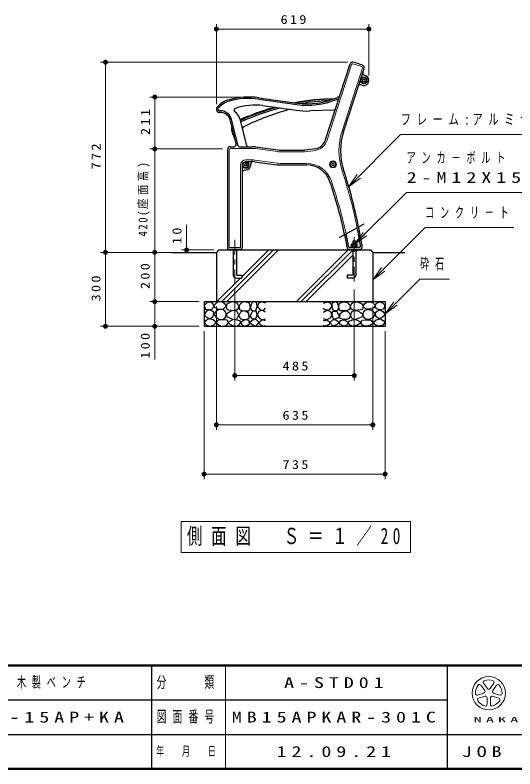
# Model space of a CAD drawing. Units: millimetres on the paper, scale 1:20. Extents: x -365 to 0, y -5 to 257.
# Drawn here: x -157.7 to -56.3, y 0 to 153 of the extents above; entities that cross this region are included whole.
import ezdxf

# ---------------------------------------------------------------- set-up
doc = ezdxf.new("R2010")
doc.units = ezdxf.units.MM
doc.linetypes.add('USER2', pattern=[6, 3, -1, 1, -1])
doc.layers.add('LY_1', color=7, linetype='Continuous', lineweight=25)
doc.layers.add('LY_3', color=7, linetype='Continuous', lineweight=13)
doc.styles.add('ＭＳ ゴシック', font='')
doc.styles.get('ＭＳ ゴシック').set_extended_font_data('MS Gothic')

# ---------------------------------------------------------------- blocks, each defined once
blk = doc.blocks.new('filled_dot')
at = {"color": 0, "linetype": 'Continuous', "lineweight": -2, "const_width": 1.25}
blk.add_lwpolyline([(-0.625, 0, 1), (0.625, 0, 1)], format="xyb", close=True, dxfattribs=at)

msp = doc.modelspace()

# ---------------------------------------------------------------- linework, layer by layer
at = {"layer": 'LY_1', "lineweight": 13}
for p, q in [((-116.849, 134.892), (-116.849, 151.159)), ((-116.849, 150.159), (-85.904, 150.159)), ((-85.904, 140.731), (-85.904, 151.159)), ((-90.246, 143.431), (-140.349, 143.431)), ((-139.349, 104.838), (-139.349, 143.431)), ((-89.412, 142.985), (-94.456, 127.463)), ((-91.346, 129.43), (-87.176, 142.264)), ((-87.121, 139.846), (-86.921, 139.962)), ((-87.121, 139.846), (-87.121, 139.615)), ((-87.121, 139.615), (-86.921, 139.5)), ((-86.921, 139.962), (-86.721, 139.846)), ((-86.921, 139.5), (-86.721, 139.615)), ((-86.721, 139.846), (-86.721, 139.615)), ((-111.274, 136.368), (-130.349, 136.368)), ((-129.349, 125.838), (-129.349, 136.368)), ((-115.599, 125.838), (-130.349, 125.838)), ((-129.349, 104.838), (-129.349, 125.838)), ((-114.274, 125.703), (-114.274, 105.913)), ((-109.558, 125.953), (-114.024, 125.953)), ((-104.418, 125.298), (-108.929, 125.911)), ((-98.877, 125.25), (-96.763, 125.537)), ((-98.877, 125.25), (-103.702, 125.25)), ((-111.924, 122.597), (-111.924, 105.913)), ((-111.099, 122.694), (-110.899, 122.809)), ((-111.099, 122.694), (-111.099, 122.463)), ((-111.099, 122.463), (-110.899, 122.347)), ((-110.899, 123.603), (-109.76, 123.603)), ((-110.899, 122.809), (-110.699, 122.694)), ((-110.899, 122.347), (-110.699, 122.463)), ((-110.699, 122.694), (-110.699, 122.463)), ((-109.044, 123.555), (-104.533, 122.943)), ((-103.904, 122.9), (-98.533, 122.9)), ((-93.377, 122.797), (-93.177, 122.913)), ((-93.377, 122.797), (-93.377, 122.566)), ((-93.377, 122.566), (-93.177, 122.451)), ((-93.177, 122.913), (-92.977, 122.797)), ((-93.177, 122.451), (-92.977, 122.566)), ((-92.977, 122.797), (-92.977, 122.566)), ((-90.06, 118.14), (-88.292, 120.615)), ((-90.06, 118.14), (-87.938, 120.261)), ((-87.585, 119.908), (-90.06, 118.14)), ((-122.898, 104.838), (-122.898, 110.427)), ((-88.849, 106.413), (-87.082, 108.888)), ((-88.849, 106.413), (-86.728, 108.534)), ((-86.375, 108.181), (-88.849, 106.413)), ((-114.174, 105.813), (-112.024, 105.813)), ((-138.621, 104.838), (-140.349, 104.838)), ((-120.349, 104.838), (-140.349, 104.838)), ((-139.349, 89.838), (-139.349, 104.838)), ((-129.349, 104.838), (-128.349, 104.838)), ((-129.349, 94.838), (-129.349, 104.838)), ((-117.349, 105.338), (-123.898, 105.338)), ((-115.738, 94.838), (-105.238, 105.338)), ((-114.748, 94.838), (-104.248, 105.338)), ((-111.667, 99.899), (-106.228, 105.338)), ((-100.606, 94.838), (-90.106, 105.338)), ((-99.616, 94.838), (-89.167, 105.287)), ((-98.626, 94.838), (-89.167, 104.297)), ((-88.532, 104.932), (-88.126, 105.338)), ((-85.099, 99.273), (-83.332, 101.748)), ((-85.099, 99.273), (-82.978, 101.394)), ((-82.625, 101.04), (-85.099, 99.273)), ((-116.728, 94.838), (-111.978, 99.588)), ((-113.099, 97.281), (-113.099, 78.838)), ((-88.849, 97.281), (-88.849, 78.838)), ((-120.349, 94.838), (-130.349, 94.838)), ((-129.349, 83.111), (-129.349, 94.838)), ((-116.849, 93.838), (-116.849, 68.838)), ((-85.099, 93.838), (-85.099, 68.838)), ((-82.599, 92.349), (-80.832, 94.824)), ((-82.599, 92.349), (-80.478, 94.47)), ((-80.125, 94.117), (-82.599, 92.349)), ((-120.349, 89.838), (-140.349, 89.838)), ((-119.349, 88.838), (-119.349, 58.838)), ((-82.599, 88.838), (-82.599, 58.838)), ((-88.849, 79.838), (-113.099, 79.838)), ((-85.099, 69.838), (-116.849, 69.838)), ((-82.599, 59.838), (-119.349, 59.838)), ((-77.474, 50.238), (-123.974, 50.238)), ((-123.974, 50.238), (-123.974, 43.938)), ((-77.474, 43.938), (-77.474, 50.238)), ((-123.974, 43.938), (-77.474, 43.938))]:
    msp.add_line(p, q, dxfattribs=at)
at = {"layer": 'LY_1'}
for p, q in [((-94.765, 127.564), (-89.722, 143.085)), ((-91.037, 129.329), (-86.869, 142.155)), ((-86.524, 140.667), (-86.831, 140.798)), ((-87.15, 138.739), (-87.475, 138.814)), ((-108.214, 136.226), (-100.463, 135.151)), ((-108.256, 135.929), (-100.504, 134.854)), ((-107.392, 134.618), (-100.666, 133.686)), ((-92.919, 133.676), (-97.909, 133.535)), ((-112.842, 126.899), (-114.048, 131.735)), ((-112.425, 126.468), (-113.757, 131.807)), ((-110.673, 126.468), (-111.972, 131.677)), ((-114.599, 125.678), (-114.599, 105.738)), ((-113.999, 126.278), (-113.327, 126.278)), ((-112.183, 126.278), (-109.558, 126.278)), ((-108.885, 126.233), (-104.374, 125.62)), ((-103.702, 125.575), (-98.899, 125.575)), ((-96.806, 125.859), (-98.899, 125.575)), ((-111.599, 122.578), (-111.599, 105.738)), ((-110.899, 123.278), (-109.76, 123.278)), ((-109.886, 122.489), (-109.857, 122.822)), ((-109.088, 123.233), (-104.577, 122.62)), ((-103.904, 122.575), (-98.533, 122.575)), ((-111.143, 121.535), (-110.811, 121.564)), ((-91.88, 107.853), (-86.864, 110.613)), ((-89.989, 105.888), (-87.741, 105.888)), ((-89.449, 105.888), (-89.449, 106.013)), ((-88.249, 106.013), (-89.449, 106.013)), ((-89.398, 106.013), (-89.398, 106.513)), ((-88.301, 106.513), (-89.398, 106.513)), ((-89.167, 107.088), (-89.167, 106.513)), ((-88.532, 107.088), (-89.167, 107.088)), ((-89.124, 106.013), (-89.124, 106.513)), ((-88.575, 106.013), (-88.575, 106.513)), ((-88.532, 107.088), (-88.532, 106.513)), ((-88.301, 106.013), (-88.301, 106.513)), ((-88.249, 105.888), (-88.249, 106.013)), ((-87.641, 106.464), (-87.641, 105.988)), ((-87.341, 106.488), (-87.341, 105.688)), ((-125.89, 104.838), (-116.849, 104.838)), ((-116.349, 105.338), (-116.849, 104.838)), ((-116.349, 105.338), (-116.849, 104.838)), ((-116.849, 104.838), (-116.849, 94.838)), ((-116.349, 105.338), (-85.599, 105.338)), ((-114.349, 105.488), (-111.849, 105.488)), ((-114.349, 105.488), (-114.349, 105.338)), ((-113.417, 105.338), (-113.417, 100.223)), ((-112.782, 105.338), (-112.782, 100.223)), ((-111.849, 105.488), (-111.849, 105.338)), ((-90.053, 105.488), (-87.541, 105.488)), ((-89.841, 105.488), (-89.841, 105.338)), ((-89.167, 105.338), (-89.167, 100.223)), ((-88.532, 105.338), (-88.532, 100.223)), ((-87.591, 105.488), (-87.591, 105.338)), ((-85.599, 105.338), (-85.099, 104.838)), ((-85.599, 105.338), (-85.099, 104.838)), ((-85.099, 104.838), (-78.578, 104.838)), ((-85.099, 104.838), (-85.099, 94.838)), ((-112.782, 100.223), (-111.667, 100.223)), ((-112.782, 99.588), (-111.667, 99.588)), ((-111.667, 100.223), (-111.667, 99.588)), ((-90.282, 100.223), (-90.282, 99.588)), ((-89.167, 100.223), (-90.282, 100.223)), ((-89.167, 99.588), (-90.282, 99.588)), ((-119.349, 94.838), (-119.349, 89.838)), ((-119.349, 94.838), (-82.599, 94.838)), ((-82.599, 94.838), (-82.599, 89.838)), ((-119.349, 89.838), (-82.599, 89.838))]:
    msp.add_line(p, q, dxfattribs=at)
at = {"layer": 'LY_1', "linetype": 'USER2', "lineweight": 13}
for p, q in [((-113.099, 107.373), (-113.099, 98.281)), ((-88.849, 107.934), (-88.849, 98.281))]:
    msp.add_line(p, q, dxfattribs=at)
at = {"layer": 'LY_1', "lineweight": 13}
for points in [[(-90.06, 118.14), (-79.453, 128.746), (-43.453, 128.746)], [(-88.849, 106.413), (-78.243, 117.02), (-48.226, 117.02)], [(-85.099, 99.273), (-74.493, 109.879), (-56.483, 109.879)], [(-82.599, 92.349), (-75.528, 99.42), (-69.503, 99.42)]]:
    msp.add_lwpolyline(points, dxfattribs=at)
at = {"layer": 'LY_1'}
for points in [[(-118.227, 94.808), (-118.861, 94.507), (-119.336, 94.032), (-119.035, 93.335), (-118.306, 93.192), (-117.609, 93.351), (-117.356, 93.937), (-117.546, 94.444)], [(-116.256, 94.813), (-116.783, 94.678), (-117.364, 94.042), (-117.134, 93.623), (-116.677, 93.386), (-116.161, 93.313), (-115.418, 93.38), (-114.85, 93.921), (-115.134, 94.421), (-115.668, 94.731)], [(-113.665, 94.823), (-114.202, 94.599), (-114.748, 94.331), (-114.864, 93.83), (-114.73, 93.266), (-113.907, 93.105), (-113.182, 93.06), (-112.457, 93.319), (-112.304, 93.928), (-112.537, 94.438), (-112.94, 94.662)], [(-111.045, 94.797), (-111.676, 94.636), (-112.306, 93.968), (-112.121, 93.251), (-111.68, 93.035), (-111.119, 92.967), (-110.254, 92.992), (-109.92, 93.56), (-110.106, 94.525)], [(-109.773, 94.247), (-109.908, 93.724), (-109.782, 93.092), (-109.412, 92.966), (-108.861, 93.056), (-108.554, 93.868), (-108.635, 94.627), (-109.249, 94.834), (-109.601, 94.654)], [(-92.176, 94.247), (-92.041, 93.724), (-92.167, 93.092), (-92.537, 92.966), (-93.088, 93.056), (-93.395, 93.868), (-93.313, 94.627), (-92.7, 94.834), (-92.348, 94.654)], [(-90.904, 94.797), (-90.273, 94.636), (-89.643, 93.968), (-89.828, 93.251), (-90.269, 93.035), (-90.83, 92.967), (-91.695, 92.992), (-92.029, 93.56), (-91.843, 94.525)], [(-88.284, 94.823), (-87.747, 94.599), (-87.201, 94.331), (-87.085, 93.83), (-87.219, 93.266), (-88.042, 93.105), (-88.767, 93.06), (-89.492, 93.319), (-89.644, 93.928), (-89.412, 94.438), (-89.009, 94.662)], [(-85.693, 94.813), (-85.166, 94.678), (-84.585, 94.042), (-84.815, 93.623), (-85.272, 93.386), (-85.788, 93.313), (-86.531, 93.38), (-87.099, 93.921), (-86.815, 94.421), (-86.281, 94.731)], [(-83.722, 94.808), (-83.088, 94.507), (-82.613, 94.032), (-82.914, 93.335), (-83.643, 93.192), (-84.34, 93.351), (-84.593, 93.937), (-84.403, 94.444)], [(-118.354, 93.161), (-118.892, 92.812), (-119.336, 92.131), (-118.829, 91.671), (-118.164, 91.355), (-117.467, 91.798), (-117.387, 92.638), (-117.795, 93)], [(-116.891, 91.596), (-116.27, 91.251), (-115.594, 91.204), (-115.08, 91.566), (-114.837, 92.164), (-114.948, 92.701), (-115.296, 93.11), (-115.762, 93.275), (-116.296, 93.218), (-116.986, 92.849), (-117.283, 92.272)], [(-113.715, 92.992), (-114.269, 92.695), (-114.796, 92.276), (-114.742, 91.722), (-113.999, 91.452), (-113.364, 91.235), (-112.715, 91.262), (-112.31, 92.127), (-112.661, 92.884), (-113.165, 93.049)], [(-111.431, 92.985), (-111.975, 92.676), (-112.309, 92.058), (-112.037, 91.439), (-111.512, 91.191), (-110.875, 91.192), (-110.183, 91.489), (-110.244, 92.416), (-110.767, 92.838)], [(-109.52, 92.915), (-109.755, 92.396), (-110.076, 91.939), (-109.817, 91.568), (-109.038, 91.234), (-108.711, 91.595), (-108.58, 92.223), (-108.766, 92.878)], [(-92.429, 92.915), (-92.194, 92.396), (-91.873, 91.939), (-92.132, 91.568), (-92.911, 91.234), (-93.238, 91.595), (-93.369, 92.223), (-93.183, 92.878)], [(-90.518, 92.985), (-89.974, 92.676), (-89.64, 92.058), (-89.912, 91.439), (-90.437, 91.191), (-91.074, 91.192), (-91.766, 91.489), (-91.705, 92.416), (-91.181, 92.838)], [(-88.234, 92.992), (-87.68, 92.695), (-87.153, 92.276), (-87.207, 91.722), (-87.95, 91.452), (-88.585, 91.235), (-89.234, 91.262), (-89.639, 92.127), (-89.288, 92.884), (-88.784, 93.049)], [(-85.058, 91.596), (-85.679, 91.251), (-86.355, 91.204), (-86.869, 91.566), (-87.112, 92.164), (-87, 92.701), (-86.653, 93.11), (-86.187, 93.275), (-85.653, 93.218), (-84.963, 92.849), (-84.666, 92.272)], [(-83.595, 93.161), (-83.057, 92.812), (-82.613, 92.131), (-83.12, 91.671), (-83.785, 91.355), (-84.482, 91.798), (-84.562, 92.638), (-84.154, 93)], [(-118.395, 91.364), (-118.963, 91.045), (-119.301, 90.622), (-118.898, 90.056), (-117.955, 89.853), (-117.239, 90.172), (-116.966, 90.677), (-117.505, 91.133)], [(-115.54, 91.157), (-116.323, 91.116), (-116.986, 90.643), (-116.553, 90.184), (-115.864, 89.873), (-115.299, 89.865), (-114.756, 90.089), (-114.418, 90.616), (-114.675, 91.103)], [(-113.424, 91.248), (-114.195, 90.829), (-114.438, 90.532), (-113.749, 90.046), (-112.803, 89.856), (-112.273, 90.04), (-111.924, 90.465), (-111.951, 90.884), (-112.816, 91.113)], [(-111.102, 91.14), (-111.906, 90.584), (-111.648, 90.14), (-111.003, 89.867), (-110.126, 90.275), (-110.212, 91.017)], [(-109.285, 91.205), (-110.051, 90.636), (-109.606, 90.166), (-108.79, 89.857), (-108.16, 90.611), (-108.704, 91.18)], [(-92.664, 91.205), (-91.898, 90.636), (-92.343, 90.166), (-93.158, 89.857), (-93.789, 90.611), (-93.245, 91.18)], [(-90.847, 91.14), (-90.043, 90.584), (-90.301, 90.14), (-90.946, 89.867), (-91.823, 90.275), (-91.737, 91.017)], [(-88.525, 91.248), (-87.754, 90.829), (-87.511, 90.532), (-88.2, 90.046), (-89.146, 89.856), (-89.676, 90.04), (-90.025, 90.465), (-89.998, 90.884), (-89.133, 91.113)], [(-86.409, 91.157), (-85.626, 91.116), (-84.963, 90.643), (-85.396, 90.184), (-86.085, 89.873), (-86.65, 89.865), (-87.193, 90.089), (-87.531, 90.616), (-87.274, 91.103)], [(-83.554, 91.364), (-82.985, 91.045), (-82.648, 90.622), (-83.051, 90.056), (-83.994, 89.853), (-84.71, 90.172), (-84.983, 90.677), (-84.444, 91.133)]]:
    msp.add_lwpolyline(points, close=True, dxfattribs=at)
for points in [[(-106.849, 94.503), (-107.705, 94.82), (-108.244, 94.551), (-108.56, 93.949), (-107.974, 93.188), (-107.198, 93.125), (-106.849, 93.521)], [(-95.099, 94.503), (-94.244, 94.82), (-93.705, 94.551), (-93.388, 93.949), (-93.975, 93.188), (-94.751, 93.125), (-95.099, 93.521)], [(-106.865, 92.697), (-107.626, 93.093), (-108.259, 92.84), (-108.56, 92.19), (-108.117, 91.414), (-107.356, 91.176), (-106.865, 91.382)], [(-95.084, 92.697), (-94.323, 93.093), (-93.689, 92.84), (-93.388, 92.19), (-93.832, 91.414), (-94.593, 91.176), (-95.084, 91.382)], [(-106.849, 90.97), (-107.515, 91.176), (-108.164, 90.622), (-107.99, 90.226), (-107.261, 89.861), (-106.849, 90.02)], [(-95.099, 90.97), (-94.434, 91.176), (-93.785, 90.622), (-93.959, 90.226), (-94.688, 89.861), (-95.099, 90.02)]]:
    msp.add_lwpolyline(points, dxfattribs=at)
at = {"layer": 'LY_1', "lineweight": 13}
for centre, radius in [((-86.921, 139.731), 0.7), ((-86.921, 139.731), 0.525), ((-86.921, 139.731), 0.268), ((-110.899, 122.578), 0.7), ((-110.899, 122.578), 0.525), ((-110.899, 122.578), 0.268), ((-93.177, 122.682), 0.7), ((-93.177, 122.682), 0.525), ((-93.177, 122.682), 0.268)]:
    msp.add_circle(centre, radius, dxfattribs=at)
at = {"layer": 'LY_1'}
for centre, radius, start, end in [((-89.246, 142.931), 0.5, 80.64783, 162), ((-90.316, 136.435), 7.083, 63.17417, 80.64783), ((-87.345, 142.31), 0.5, 342, 63.17417), ((-86.635, 141.258), 0.5, 162, 246.99999), ((-86.921, 139.731), 1.018, 257, 67), ((-87.588, 138.327), 0.5, 77, 162), ((-110.274, 121.368), 15, 82.1057, 105.49491), ((-98.381, 150.162), 15.155, 262.1057, 293.73577), ((-92.684, 137.205), 1, 293.73577, 342), ((-112.946, 131.005), 5, 105.49491, 138.4096), ((-112.946, 131.005), 4.7, 105.49491, 138.4096), ((-110.274, 121.368), 14.7, 82.1057, 105.49491), ((-109.037, 122.75), 11.982, 82.1057, 109.26732), ((-98.381, 150.162), 15.455, 262.1057, 292.37225), ((-92.404, 135.64), 0.25, 342, 112.37225), ((-116.199, 133.892), 0.65, 138.4096, 274.56948), ((-116.199, 133.892), 0.35, 138.4096, 274.56948), ((-115.988, 131.251), 2.3, 14, 94.56948), ((-115.988, 131.251), 2, 14, 94.56948), ((-112.859, 133.683), 0.4, 109.26732, 233.46578), ((-114.883, 130.951), 3, 14, 53.46578), ((-98.381, 150.162), 16.634, 262.1057, 271.62851), ((-92.916, 133.577), 0.1, 342, 91.62851), ((-79.149, 125.467), 12.5, 162, 198.17873), ((-97.143, 128.336), 2.5, 277.73061, 342), ((-113.999, 125.678), 0.6, 90, 180), ((-113.327, 126.778), 0.5, 270, 14), ((-112.183, 126.528), 0.25, 194, 270), ((-110.431, 126.528), 0.25, 194, 270), ((-109.558, 121.278), 5, 82.26939, 90), ((-103.702, 130.575), 5, 262.26939, 270), ((-110.899, 122.578), 1.018, 275, 355), ((-109.359, 122.778), 0.5, 101.08819, 175.00001), ((-109.76, 118.278), 5, 82.26939, 90), ((-103.904, 127.575), 5, 262.26939, 270), ((-98.533, 117.575), 5, 18.70266, 90), ((-111.099, 121.037), 0.5, 95, 180), ((-186.034, 90.369), 100, 11.32107, 18.17874), ((-188.516, 87.112), 100, 12.31318, 18.70266), ((-186.034, 90.369), 99.7, 9.29026, 11.2667), ((-186.034, 90.369), 100, 9.27629, 11.32108), ((-188.516, 87.112), 100, 10.68366, 12.31319), ((-188.516, 87.112), 100.3, 10.78917, 12.36397), ((-114.349, 105.738), 0.25, 179.99999, 270), ((-111.849, 105.738), 0.25, 270, 0), ((-90.053, 105.688), 0.2, 190.68365, 270), ((-87.741, 105.988), 0.1, 270, 0), ((-87.541, 105.688), 0.2, 270, 0), ((-112.782, 100.223), 0.635, 180, 270), ((-89.167, 100.223), 0.635, 270, 0)]:
    msp.add_arc(centre, radius, start, end, dxfattribs=at)
at = {"layer": 'LY_1', "lineweight": 13}
for centre, radius, start, end in [((-89.246, 142.931), 0.175, 80.64783, 162), ((-90.316, 136.435), 6.758, 63.17417, 80.64783), ((-87.345, 142.31), 0.175, 342, 63.17417), ((-79.149, 125.467), 12.825, 162, 198.46692), ((-97.143, 128.336), 2.825, 277.73061, 342), ((-114.024, 125.703), 0.25, 90, 180), ((-109.558, 121.278), 4.675, 82.26939, 90), ((-103.702, 130.575), 5.325, 262.26939, 270), ((-110.899, 122.578), 1.025, 90, 181.08292), ((-109.76, 118.278), 5.325, 82.26939, 90), ((-103.904, 127.575), 4.675, 262.26939, 270), ((-98.533, 117.575), 5.325, 18.70266, 90), ((-186.034, 90.369), 99.675, 11.26215, 18.14166), ((-188.516, 87.112), 100.325, 12.36822, 18.70266), ((-114.174, 105.913), 0.1, 179.99999, 270), ((-112.024, 105.913), 0.1, 270, 0)]:
    msp.add_arc(centre, radius, start, end, dxfattribs=at)
at = {"layer": 'LY_1', "color": 131}
for centre, radius, start, end in [((-92.403, 88.487), 47.5, 90.75951, 100.33905), ((-91.526, 85.987), 50, 91.79074, 100.40564), ((-91.526, 85.987), 49.7, 92.99378, 99.32925), ((-91.526, 85.987), 50.15, 109.33838, 114.09139), ((-91.526, 85.987), 50, 105.20434, 114.12026), ((-91.526, 85.987), 49.7, 104.37951, 114.18199), ((-88.968, 85.573), 50, 105.03295, 116.35114), ((-92.403, 88.487), 47.5, 105.37801, 109.33838), ((-112.141, 129.887), 1.65, 162.24312, 198.10203), ((-112.141, 129.887), 1.5, 173.27957, 195.61826), ((-110.496, 129.033), 1.5, 116.35114, 135.90148), ((-99.452, 134.035), 15, 198.10203, 205.11214), ((-99.14, 133.522), 15, 195.61826, 200.69892)]:
    msp.add_arc(centre, radius, start, end, dxfattribs=at)
at = {"layer": 'LY_3', "lineweight": 50}
for p, q in [((-365, 21), (0, 21)), ((-365, 0), (0, 0))]:
    msp.add_line(p, q, dxfattribs=at)
at = {"layer": 'LY_3', "color": 211, "lineweight": 25}
for p, q in [((-130, 21), (-130, 0)), ((-70, 21), (-70, 0)), ((-182.5, 14), (-70, 14)), ((-237.5, 7), (0, 7))]:
    msp.add_line(p, q, dxfattribs=at)
at = {"layer": 'LY_3'}
for p, q in [((-115, 21), (-115, 0)), ((-62.39, 15.917), (-63.175, 16.997)), ((-62.629, 17.393), (-61.844, 16.313)), ((-61.298, 16.313), (-60.513, 17.393)), ((-59.967, 16.997), (-60.752, 15.917)), ((-63.828, 14.985), (-62.559, 15.397)), ((-60.583, 15.397), (-59.313, 14.985)), ((-62.35, 14.755), (-63.62, 14.343)), ((-61.908, 13.099), (-61.908, 14.434)), ((-61.233, 14.434), (-61.233, 13.099)), ((-59.522, 14.343), (-60.792, 14.755))]:
    msp.add_line(p, q, dxfattribs=at)
msp.add_circle((-61.571, 15.363), 3.375, dxfattribs=at)
for centre, radius, start, end in [((-61.571, 15.363), 2.7, 142.60154, 181.39846), ((-63.448, 16.798), 0.338, 35.99999, 142.60154), ((-62.356, 17.592), 0.338, 109.39847, 215.99997), ((-61.571, 15.363), 2.7, 70.60155, 109.39847), ((-60.786, 17.592), 0.338, 324, 70.60155), ((-59.694, 16.798), 0.338, 37.39846, 143.99995), ((-61.571, 15.363), 2.7, 358.60155, 37.39847), ((-62.663, 15.718), 0.338, 287.99998, 35.99999), ((-61.571, 16.512), 0.338, 215.99998, 324), ((-60.479, 15.718), 0.338, 143.99996, 251.99999), ((-63.933, 15.306), 0.338, 181.39848, 287.99997), ((-63.516, 14.022), 0.338, 107.99999, 214.60154), ((-61.571, 15.363), 2.7, 214.60156, 253.39848), ((-62.246, 14.434), 0.338, 359.99997, 107.99999), ((-60.896, 14.434), 0.338, 71.99997, 179.99999), ((-61.571, 15.363), 2.7, 286.60155, 325.39847), ((-59.626, 14.022), 0.338, 325.39847, 71.99996), ((-59.209, 15.306), 0.338, 252.00001, 358.60156), ((-62.246, 13.099), 0.338, 253.39847, 359.99997), ((-60.896, 13.099), 0.338, 179.99999, 286.60154)]:
    msp.add_arc(centre, radius, start, end, dxfattribs=at)

# ---------------------------------------------------------------- block references
at = {"layer": 'LY_1', "lineweight": 13, "xscale": 0.4, "yscale": 0.4}
for p in [(-116.849, 150.159), (-113.099, 79.838), (-116.849, 69.838), (-119.349, 59.838)]:
    msp.add_blockref('filled_dot', p, dxfattribs=at)
for p, rotation in [((-85.904, 150.159), 180), ((-139.349, 143.431), 270), ((-129.349, 136.368), 270), ((-129.349, 125.838), 270), ((-122.898, 105.338), 270), ((-139.349, 104.838), 90), ((-139.349, 104.838), 270), ((-129.349, 104.838), 90), ((-129.349, 104.838), 270), ((-129.349, 94.838), 270), ((-129.349, 94.838), 90), ((-139.349, 89.838), 90), ((-129.349, 89.838), 90), ((-88.849, 79.838), 180), ((-85.099, 69.838), 180), ((-82.599, 59.838), 180)]:
    msp.add_blockref('filled_dot', p, dxfattribs=dict(at, rotation=rotation))

# ---------------------------------------------------------------- texts
at = {"layer": 'LY_1', "style": 'ＭＳ ゴシック'}
for s, insert, char_height, attachment_point in [('\\T1.33;\\W1.15;619', (-100.96, 151.159), 1.833, 8), ('\\T1.54;\\W0.7;フレーム:アルミ合金鋳物', (-79.453, 131.746), 2.199, 4), ('\\T1.64;\\W0.6;アンカ－ボルト', (-78.226, 124.02), 2.199, 4), ('\\T1.5;\\W1.35;2-M12X150L', (-78.226, 120.02), 2.199, 4), ('\\T1.64;\\W0.6;コンクリ－ト', (-74.483, 112.879), 2.199, 4), ('\\T1.64;\\W0.6;砕石', (-75.503, 102.42), 2.199, 4), ('\\T1.33;\\W1.15;485', (-100.558, 80.838), 1.833, 8), ('\\T1.33;\\W1.15;635', (-100.558, 70.838), 1.833, 8), ('\\T1.33;\\W1.15;735', (-100.558, 60.838), 1.833, 8), ('\\T1.56;\\W0.7;側面図\u3000Ｓ＝１／20', (-100.724, 47.088), 3.299, 5), ('\\T1.64;\\W0.6;木製ベンチ', (-149.75, 17.5), 2.199, 5), ('\\T1.5;\\W1.35;A-STD01', (-92.5, 17.5), 2.199, 5), ('\\T1.5;\\W1.35;MB-15AP+KA', (-149.75, 10.5), 2.199, 5), ('\\T1.5;\\W1.35;MB15APKAR-301C', (-92.5, 10.5), 2.199, 5), ('\\T1.5;\\W1.35;12.09.21', (-92.5, 3.5), 2.199, 5)]:
    msp.add_mtext(s, dxfattribs=dict(at, insert=insert, char_height=char_height, attachment_point=attachment_point))
at = {"layer": 'LY_1', "char_height": 1.833, "attachment_point": 8, "rotation": 90, "style": 'ＭＳ ゴシック'}
for s, insert in [('\\T1.33;\\W1.15;211', (-130.349, 131.532)), ('\\T1.33;\\W1.15;772', (-140.349, 124.551)), ('\\T1.32;\\W0.85;420(座面高)', (-130.349, 115.767)), ('\\T1.34;\\W1.15;10', (-123.898, 108.427)), ('\\T1.33;\\W1.15;200', (-130.349, 100.255)), ('\\T1.33;\\W1.15;300', (-140.349, 97.755)), ('\\T1.33;\\W1.15;100', (-130.349, 86.111))]:
    msp.add_mtext(s, dxfattribs=dict(at, insert=insert))
at = {"layer": 'LY_3', "color": 4, "attachment_point": 5, "style": 'ＭＳ ゴシック'}
for s, insert, char_height in [('\\T1.64;\\W0.6;分\u3000\u3000類', (-122.5, 17.5), 2.346), ('\\T1.64;\\W0.6;図面番号', (-122.5, 10.5), 2.346), ('\\T1.5;\\W2.2;NAKAMURA\\~MFG.CORPORATION', (-35, 10), 1.1), ('\\T1.64;\\W0.6;年\u3000月\u3000日', (-122.5, 3.5), 1.906), ('\\T1.5;\\W1.35;JOB', (-62.5, 3.5), 2.199)]:
    msp.add_mtext(s, dxfattribs=dict(at, insert=insert, char_height=char_height))

doc.saveas('drawing.dxf')
